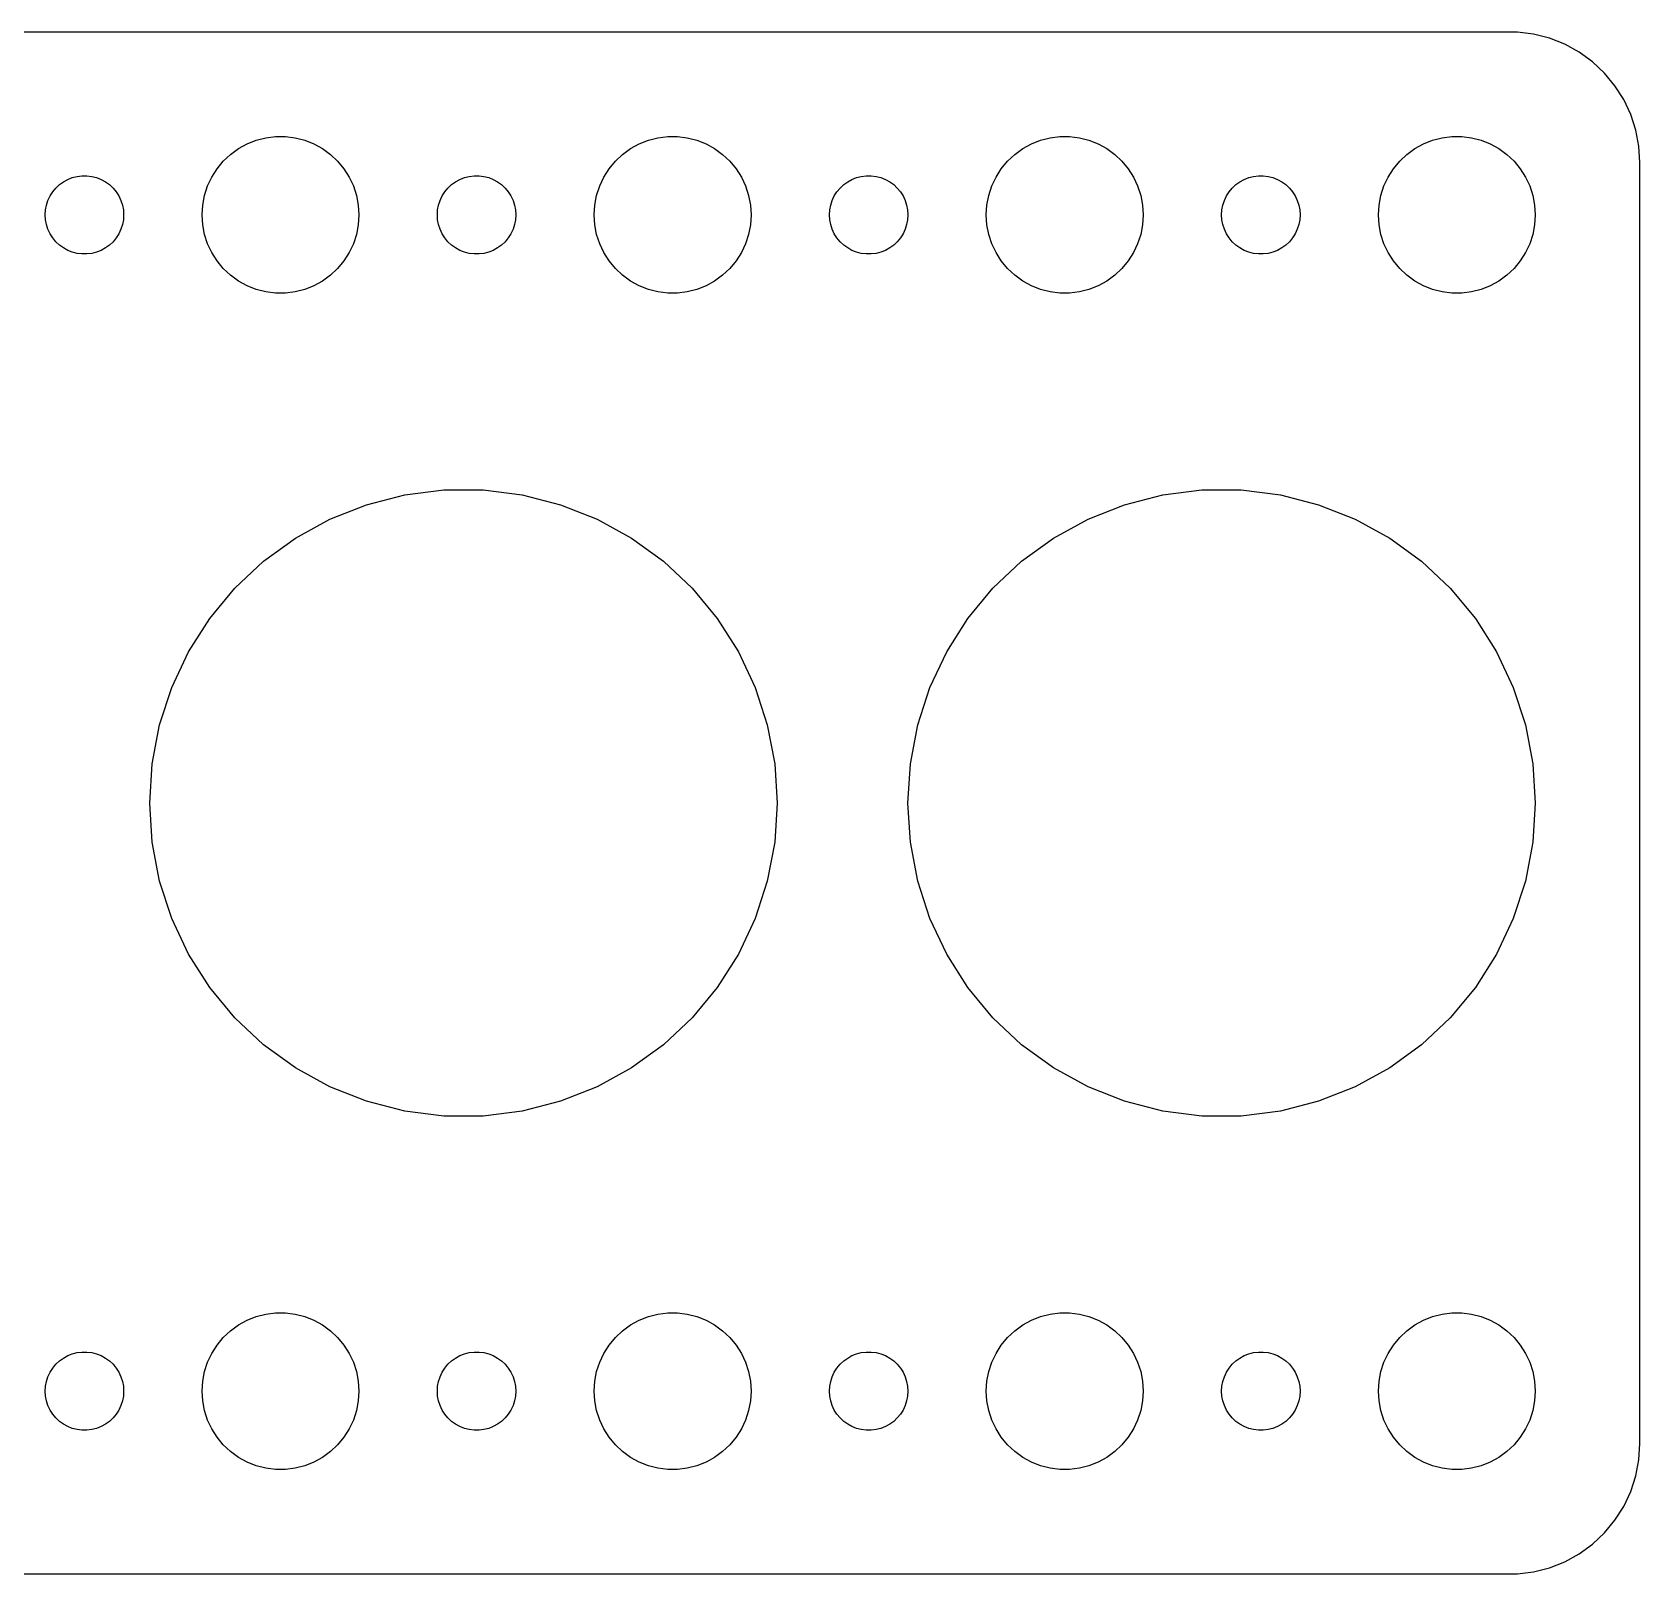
# Model space of a CAD drawing. Header units: metres. Extents: x -60 to 60, y 40 to 98.
# Drawn here: x -2 to 59.5, y 39.5 to 98.5 of the extents above; entities that cross this region are included whole.
import ezdxf

# ---------------------------------------------------------------- set-up
doc = ezdxf.new("R2010")
doc.units = ezdxf.units.M

msp = doc.modelspace()

# ---------------------------------------------------------------- linework, layer by layer
for p, q in [((54.8139, 98.4901), (-54.8139, 98.4901)), ((55.4369, 98.4114), (54.8139, 98.4901)), ((56.0451, 98.2553), (55.4369, 98.4114)), ((56.6289, 98.0241), (56.0451, 98.2553)), ((57.1791, 97.7216), (56.6289, 98.0241)), ((57.6871, 97.3526), (57.1791, 97.7216)), ((58.1448, 96.9227), (57.6871, 97.3526)), ((58.5451, 96.4389), (58.1448, 96.9227)), ((58.8815, 95.9088), (58.5451, 96.4389)), ((59.1489, 95.3406), (58.8815, 95.9088)), ((59.3429, 94.7434), (59.1489, 95.3406)), ((59.4606, 94.1267), (59.3429, 94.7434)), ((5.89252, 94.033), (6.22266, 94.2145)), ((6.22266, 94.2145), (6.57294, 94.3532)), ((6.57294, 94.3532), (6.93785, 94.4469)), ((6.93785, 94.4469), (7.31161, 94.4941)), ((7.31161, 94.4941), (7.68837, 94.4941)), ((7.68837, 94.4941), (8.06213, 94.4469)), ((8.06213, 94.4469), (8.42705, 94.3532)), ((8.42705, 94.3532), (8.77733, 94.2145)), ((8.77733, 94.2145), (9.10747, 94.033)), ((20.8925, 94.033), (21.2227, 94.2145)), ((21.2227, 94.2145), (21.5729, 94.3532)), ((21.5729, 94.3532), (21.9379, 94.4469)), ((21.9379, 94.4469), (22.3116, 94.4941)), ((22.3116, 94.4941), (22.6884, 94.4941)), ((22.6884, 94.4941), (23.0621, 94.4469)), ((23.0621, 94.4469), (23.427, 94.3532)), ((23.427, 94.3532), (23.7773, 94.2145)), ((23.7773, 94.2145), (24.1075, 94.033)), ((35.8925, 94.033), (36.2227, 94.2145)), ((36.2227, 94.2145), (36.5729, 94.3532)), ((36.5729, 94.3532), (36.9379, 94.4469)), ((36.9379, 94.4469), (37.3116, 94.4941)), ((37.3116, 94.4941), (37.6884, 94.4941)), ((37.6884, 94.4941), (38.0621, 94.4469)), ((38.0621, 94.4469), (38.427, 94.3532)), ((38.427, 94.3532), (38.7773, 94.2145)), ((38.7773, 94.2145), (39.1075, 94.033)), ((50.8925, 94.033), (51.2227, 94.2145)), ((51.2227, 94.2145), (51.5729, 94.3532)), ((51.5729, 94.3532), (51.9379, 94.4469)), ((51.9379, 94.4469), (52.3116, 94.4941)), ((52.3116, 94.4941), (52.6884, 94.4941)), ((52.6884, 94.4941), (53.0621, 94.4469)), ((53.0621, 94.4469), (53.427, 94.3532)), ((53.427, 94.3532), (53.7773, 94.2145)), ((53.7773, 94.2145), (54.1075, 94.033)), ((59.5, 93.5), (59.4606, 94.1267)), ((5.07294, 93.2634), (5.31308, 93.5536)), ((5.31308, 93.5536), (5.58772, 93.8115)), ((5.58772, 93.8115), (5.89252, 94.033)), ((9.10747, 94.033), (9.41226, 93.8115)), ((9.41226, 93.8115), (9.6869, 93.5536)), ((9.6869, 93.5536), (9.92705, 93.2634)), ((20.0729, 93.2634), (20.3131, 93.5536)), ((20.3131, 93.5536), (20.5877, 93.8115)), ((20.5877, 93.8115), (20.8925, 94.033)), ((24.1075, 94.033), (24.4123, 93.8115)), ((24.4123, 93.8115), (24.6869, 93.5536)), ((24.6869, 93.5536), (24.927, 93.2634)), ((35.0729, 93.2634), (35.3131, 93.5536)), ((35.3131, 93.5536), (35.5877, 93.8115)), ((35.5877, 93.8115), (35.8925, 94.033)), ((39.1075, 94.033), (39.4123, 93.8115)), ((39.4123, 93.8115), (39.6869, 93.5536)), ((39.6869, 93.5536), (39.927, 93.2634)), ((50.0729, 93.2634), (50.3131, 93.5536)), ((50.3131, 93.5536), (50.5877, 93.8115)), ((50.5877, 93.8115), (50.8925, 94.033)), ((54.1075, 94.033), (54.4123, 93.8115)), ((54.4123, 93.8115), (54.6869, 93.5536)), ((54.6869, 93.5536), (54.927, 93.2634)), ((59.5, 44.5), (59.5, 93.5)), ((-0.63866, 92.8572), (-0.46352, 92.9266)), ((-0.46352, 92.9266), (-0.28107, 92.9734)), ((-0.28107, 92.9734), (-0.09418, 92.997)), ((-0.09418, 92.997), (0.09418, 92.997)), ((0.09418, 92.997), (0.28107, 92.9734)), ((0.28107, 92.9734), (0.46352, 92.9266)), ((0.46352, 92.9266), (0.63866, 92.8572)), ((4.71066, 92.6044), (4.87108, 92.9453)), ((4.87108, 92.9453), (5.07294, 93.2634)), ((9.92705, 93.2634), (10.1289, 92.9453)), ((10.1289, 92.9453), (10.2893, 92.6044)), ((14.3613, 92.8572), (14.5365, 92.9266)), ((14.5365, 92.9266), (14.7189, 92.9734)), ((14.7189, 92.9734), (14.9058, 92.997)), ((14.9058, 92.997), (15.0942, 92.997)), ((15.0942, 92.997), (15.2811, 92.9734)), ((15.2811, 92.9734), (15.4635, 92.9266)), ((15.4635, 92.9266), (15.6387, 92.8572)), ((19.7107, 92.6044), (19.8711, 92.9453)), ((19.8711, 92.9453), (20.0729, 93.2634)), ((24.927, 93.2634), (25.1289, 92.9453)), ((25.1289, 92.9453), (25.2893, 92.6044)), ((29.3613, 92.8572), (29.5365, 92.9266)), ((29.5365, 92.9266), (29.7189, 92.9734)), ((29.7189, 92.9734), (29.9058, 92.997)), ((29.9058, 92.997), (30.0942, 92.997)), ((30.0942, 92.997), (30.2811, 92.9734)), ((30.2811, 92.9734), (30.4635, 92.9266)), ((30.4635, 92.9266), (30.6387, 92.8572)), ((34.7107, 92.6044), (34.8711, 92.9453)), ((34.8711, 92.9453), (35.0729, 93.2634)), ((39.927, 93.2634), (40.1289, 92.9453)), ((40.1289, 92.9453), (40.2893, 92.6044)), ((44.3613, 92.8572), (44.5365, 92.9266)), ((44.5365, 92.9266), (44.7189, 92.9734)), ((44.7189, 92.9734), (44.9058, 92.997)), ((44.9058, 92.997), (45.0942, 92.997)), ((45.0942, 92.997), (45.2811, 92.9734)), ((45.2811, 92.9734), (45.4635, 92.9266)), ((45.4635, 92.9266), (45.6387, 92.8572)), ((49.7107, 92.6044), (49.8711, 92.9453)), ((49.8711, 92.9453), (50.0729, 93.2634)), ((54.927, 93.2634), (55.1289, 92.9453)), ((55.1289, 92.9453), (55.2893, 92.6044)), ((-1.31445, 92.2226), (-1.21352, 92.3817)), ((-1.21352, 92.3817), (-1.09344, 92.5268)), ((-1.09344, 92.5268), (-0.95613, 92.6558)), ((-0.95613, 92.6558), (-0.80373, 92.7665)), ((-0.80373, 92.7665), (-0.63866, 92.8572)), ((0.63866, 92.8572), (0.80373, 92.7665)), ((0.80373, 92.7665), (0.95613, 92.6558)), ((0.95613, 92.6558), (1.09344, 92.5268)), ((1.09344, 92.5268), (1.21352, 92.3817)), ((1.21352, 92.3817), (1.31445, 92.2226)), ((4.59424, 92.2461), (4.71066, 92.6044)), ((10.2893, 92.6044), (10.4057, 92.2461)), ((13.6855, 92.2226), (13.7865, 92.3817)), ((13.7865, 92.3817), (13.9065, 92.5268)), ((13.9065, 92.5268), (14.0439, 92.6558)), ((14.0439, 92.6558), (14.1963, 92.7665)), ((14.1963, 92.7665), (14.3613, 92.8572)), ((15.6387, 92.8572), (15.8037, 92.7665)), ((15.8037, 92.7665), (15.9561, 92.6558)), ((15.9561, 92.6558), (16.0934, 92.5268)), ((16.0934, 92.5268), (16.2135, 92.3817)), ((16.2135, 92.3817), (16.3145, 92.2226)), ((19.5942, 92.2461), (19.7107, 92.6044)), ((25.2893, 92.6044), (25.4057, 92.2461)), ((28.6855, 92.2226), (28.7865, 92.3817)), ((28.7865, 92.3817), (28.9065, 92.5268)), ((28.9065, 92.5268), (29.0439, 92.6558)), ((29.0439, 92.6558), (29.1963, 92.7665)), ((29.1963, 92.7665), (29.3613, 92.8572)), ((30.6387, 92.8572), (30.8037, 92.7665)), ((30.8037, 92.7665), (30.9561, 92.6558)), ((30.9561, 92.6558), (31.0934, 92.5268)), ((31.0934, 92.5268), (31.2135, 92.3817)), ((31.2135, 92.3817), (31.3145, 92.2226)), ((34.5942, 92.2461), (34.7107, 92.6044)), ((40.2893, 92.6044), (40.4057, 92.2461)), ((43.6855, 92.2226), (43.7865, 92.3817)), ((43.7865, 92.3817), (43.9065, 92.5268)), ((43.9065, 92.5268), (44.0439, 92.6558)), ((44.0439, 92.6558), (44.1963, 92.7665)), ((44.1963, 92.7665), (44.3613, 92.8572)), ((45.6387, 92.8572), (45.8037, 92.7665)), ((45.8037, 92.7665), (45.9561, 92.6558)), ((45.9561, 92.6558), (46.0934, 92.5268)), ((46.0934, 92.5268), (46.2135, 92.3817)), ((46.2135, 92.3817), (46.3145, 92.2226)), ((49.5942, 92.2461), (49.7107, 92.6044)), ((55.2893, 92.6044), (55.4057, 92.2461)), ((-1.5, 91.5), (-1.48816, 91.688)), ((-1.48816, 91.688), (-1.45287, 91.873)), ((-1.45287, 91.873), (-1.39465, 92.0522)), ((-1.39465, 92.0522), (-1.31445, 92.2226)), ((1.31445, 92.2226), (1.39465, 92.0522)), ((1.39465, 92.0522), (1.45287, 91.873)), ((1.45287, 91.873), (1.48816, 91.688)), ((1.48816, 91.688), (1.5, 91.5)), ((4.5, 91.5), (4.52365, 91.876)), ((4.52365, 91.876), (4.59424, 92.2461)), ((10.4057, 92.2461), (10.4763, 91.876)), ((10.4763, 91.876), (10.5, 91.5)), ((13.5, 91.5), (13.5118, 91.688)), ((13.5118, 91.688), (13.5471, 91.873)), ((13.5471, 91.873), (13.6053, 92.0522)), ((13.6053, 92.0522), (13.6855, 92.2226)), ((16.3145, 92.2226), (16.3947, 92.0522)), ((16.3947, 92.0522), (16.4529, 91.873)), ((16.4529, 91.873), (16.4882, 91.688)), ((16.4882, 91.688), (16.5, 91.5)), ((19.5, 91.5), (19.5237, 91.876)), ((19.5237, 91.876), (19.5942, 92.2461)), ((25.4057, 92.2461), (25.4763, 91.876)), ((25.4763, 91.876), (25.5, 91.5)), ((28.5, 91.5), (28.5118, 91.688)), ((28.5118, 91.688), (28.5471, 91.873)), ((28.5471, 91.873), (28.6053, 92.0522)), ((28.6053, 92.0522), (28.6855, 92.2226)), ((31.3145, 92.2226), (31.3947, 92.0522)), ((31.3947, 92.0522), (31.4529, 91.873)), ((31.4529, 91.873), (31.4882, 91.688)), ((31.4882, 91.688), (31.5, 91.5)), ((34.5, 91.5), (34.5237, 91.876)), ((34.5237, 91.876), (34.5942, 92.2461)), ((40.4057, 92.2461), (40.4763, 91.876)), ((40.4763, 91.876), (40.5, 91.5)), ((43.5, 91.5), (43.5118, 91.688)), ((43.5118, 91.688), (43.5471, 91.873)), ((43.5471, 91.873), (43.6053, 92.0522)), ((43.6053, 92.0522), (43.6855, 92.2226)), ((46.3145, 92.2226), (46.3947, 92.0522)), ((46.3947, 92.0522), (46.4529, 91.873)), ((46.4529, 91.873), (46.4882, 91.688)), ((46.4882, 91.688), (46.5, 91.5)), ((49.5, 91.5), (49.5237, 91.876)), ((49.5237, 91.876), (49.5942, 92.2461)), ((55.4057, 92.2461), (55.4763, 91.876)), ((55.4763, 91.876), (55.5, 91.5)), ((-1.48816, 91.312), (-1.5, 91.5)), ((-1.45287, 91.127), (-1.48816, 91.312)), ((-1.39465, 90.9478), (-1.45287, 91.127)), ((1.45287, 91.127), (1.39465, 90.9478)), ((1.48816, 91.312), (1.45287, 91.127)), ((1.5, 91.5), (1.48816, 91.312)), ((4.52365, 91.124), (4.5, 91.5)), ((4.59424, 90.7539), (4.52365, 91.124)), ((10.4763, 91.124), (10.4057, 90.7539)), ((10.5, 91.5), (10.4763, 91.124)), ((13.5118, 91.312), (13.5, 91.5)), ((13.5471, 91.127), (13.5118, 91.312)), ((13.6053, 90.9478), (13.5471, 91.127)), ((16.4529, 91.127), (16.3947, 90.9478)), ((16.4882, 91.312), (16.4529, 91.127)), ((16.5, 91.5), (16.4882, 91.312)), ((19.5237, 91.124), (19.5, 91.5)), ((19.5942, 90.7539), (19.5237, 91.124)), ((25.4763, 91.124), (25.4057, 90.7539)), ((25.5, 91.5), (25.4763, 91.124)), ((28.5118, 91.312), (28.5, 91.5)), ((28.5471, 91.127), (28.5118, 91.312)), ((28.6053, 90.9478), (28.5471, 91.127)), ((31.4529, 91.127), (31.3947, 90.9478)), ((31.4882, 91.312), (31.4529, 91.127)), ((31.5, 91.5), (31.4882, 91.312)), ((34.5237, 91.124), (34.5, 91.5)), ((34.5942, 90.7539), (34.5237, 91.124)), ((40.4763, 91.124), (40.4057, 90.7539)), ((40.5, 91.5), (40.4763, 91.124)), ((43.5118, 91.312), (43.5, 91.5)), ((43.5471, 91.127), (43.5118, 91.312)), ((43.6053, 90.9478), (43.5471, 91.127)), ((46.4529, 91.127), (46.3947, 90.9478)), ((46.4882, 91.312), (46.4529, 91.127)), ((46.5, 91.5), (46.4882, 91.312)), ((49.5237, 91.124), (49.5, 91.5)), ((49.5942, 90.7539), (49.5237, 91.124)), ((55.4763, 91.124), (55.4057, 90.7539)), ((55.5, 91.5), (55.4763, 91.124)), ((-1.31445, 90.7774), (-1.39465, 90.9478)), ((-1.21352, 90.6183), (-1.31445, 90.7774)), ((-1.09344, 90.4732), (-1.21352, 90.6183)), ((-0.95613, 90.3442), (-1.09344, 90.4732)), ((1.09344, 90.4732), (0.95613, 90.3442)), ((1.21352, 90.6183), (1.09344, 90.4732)), ((1.31445, 90.7774), (1.21352, 90.6183)), ((1.39465, 90.9478), (1.31445, 90.7774)), ((4.71066, 90.3956), (4.59424, 90.7539)), ((10.4057, 90.7539), (10.2893, 90.3956)), ((13.6855, 90.7774), (13.6053, 90.9478)), ((13.7865, 90.6183), (13.6855, 90.7774)), ((13.9065, 90.4732), (13.7865, 90.6183)), ((14.0439, 90.3442), (13.9065, 90.4732)), ((16.0934, 90.4732), (15.9561, 90.3442)), ((16.2135, 90.6183), (16.0934, 90.4732)), ((16.3145, 90.7774), (16.2135, 90.6183)), ((16.3947, 90.9478), (16.3145, 90.7774)), ((19.7107, 90.3956), (19.5942, 90.7539)), ((25.4057, 90.7539), (25.2893, 90.3956)), ((28.6855, 90.7774), (28.6053, 90.9478)), ((28.7865, 90.6183), (28.6855, 90.7774)), ((28.9065, 90.4732), (28.7865, 90.6183)), ((29.0439, 90.3442), (28.9065, 90.4732)), ((31.0934, 90.4732), (30.9561, 90.3442)), ((31.2135, 90.6183), (31.0934, 90.4732)), ((31.3145, 90.7774), (31.2135, 90.6183)), ((31.3947, 90.9478), (31.3145, 90.7774)), ((34.7107, 90.3956), (34.5942, 90.7539)), ((40.4057, 90.7539), (40.2893, 90.3956)), ((43.6855, 90.7774), (43.6053, 90.9478)), ((43.7865, 90.6183), (43.6855, 90.7774)), ((43.9065, 90.4732), (43.7865, 90.6183)), ((44.0439, 90.3442), (43.9065, 90.4732)), ((46.0934, 90.4732), (45.9561, 90.3442)), ((46.2135, 90.6183), (46.0934, 90.4732)), ((46.3145, 90.7774), (46.2135, 90.6183)), ((46.3947, 90.9478), (46.3145, 90.7774)), ((49.7107, 90.3956), (49.5942, 90.7539)), ((55.4057, 90.7539), (55.2893, 90.3956)), ((-0.80373, 90.2335), (-0.95613, 90.3442)), ((-0.63866, 90.1427), (-0.80373, 90.2335)), ((-0.46352, 90.0734), (-0.63866, 90.1427)), ((-0.28107, 90.0266), (-0.46352, 90.0734)), ((-0.09418, 90.003), (-0.28107, 90.0266)), ((0.09418, 90.003), (-0.09418, 90.003)), ((0.28107, 90.0266), (0.09418, 90.003)), ((0.46352, 90.0734), (0.28107, 90.0266)), ((0.63866, 90.1427), (0.46352, 90.0734)), ((0.80373, 90.2335), (0.63866, 90.1427)), ((0.95613, 90.3442), (0.80373, 90.2335)), ((4.87108, 90.0547), (4.71066, 90.3956)), ((5.07294, 89.7366), (4.87108, 90.0547)), ((10.1289, 90.0547), (9.92705, 89.7366)), ((10.2893, 90.3956), (10.1289, 90.0547)), ((14.1963, 90.2335), (14.0439, 90.3442)), ((14.3613, 90.1427), (14.1963, 90.2335)), ((14.5365, 90.0734), (14.3613, 90.1427)), ((14.7189, 90.0266), (14.5365, 90.0734)), ((14.9058, 90.003), (14.7189, 90.0266)), ((15.0942, 90.003), (14.9058, 90.003)), ((15.2811, 90.0266), (15.0942, 90.003)), ((15.4635, 90.0734), (15.2811, 90.0266)), ((15.6387, 90.1427), (15.4635, 90.0734)), ((15.8037, 90.2335), (15.6387, 90.1427)), ((15.9561, 90.3442), (15.8037, 90.2335)), ((19.8711, 90.0547), (19.7107, 90.3956)), ((20.0729, 89.7366), (19.8711, 90.0547)), ((25.1289, 90.0547), (24.927, 89.7366)), ((25.2893, 90.3956), (25.1289, 90.0547)), ((29.1963, 90.2335), (29.0439, 90.3442)), ((29.3613, 90.1427), (29.1963, 90.2335)), ((29.5365, 90.0734), (29.3613, 90.1427)), ((29.7189, 90.0266), (29.5365, 90.0734)), ((29.9058, 90.003), (29.7189, 90.0266)), ((30.0942, 90.003), (29.9058, 90.003)), ((30.2811, 90.0266), (30.0942, 90.003)), ((30.4635, 90.0734), (30.2811, 90.0266)), ((30.6387, 90.1427), (30.4635, 90.0734)), ((30.8037, 90.2335), (30.6387, 90.1427)), ((30.9561, 90.3442), (30.8037, 90.2335)), ((34.8711, 90.0547), (34.7107, 90.3956)), ((35.0729, 89.7366), (34.8711, 90.0547)), ((40.1289, 90.0547), (39.927, 89.7366)), ((40.2893, 90.3956), (40.1289, 90.0547)), ((44.1963, 90.2335), (44.0439, 90.3442)), ((44.3613, 90.1427), (44.1963, 90.2335)), ((44.5365, 90.0734), (44.3613, 90.1427)), ((44.7189, 90.0266), (44.5365, 90.0734)), ((44.9058, 90.003), (44.7189, 90.0266)), ((45.0942, 90.003), (44.9058, 90.003)), ((45.2811, 90.0266), (45.0942, 90.003)), ((45.4635, 90.0734), (45.2811, 90.0266)), ((45.6387, 90.1427), (45.4635, 90.0734)), ((45.8037, 90.2335), (45.6387, 90.1427)), ((45.9561, 90.3442), (45.8037, 90.2335)), ((49.8711, 90.0547), (49.7107, 90.3956)), ((50.0729, 89.7366), (49.8711, 90.0547)), ((55.1289, 90.0547), (54.927, 89.7366)), ((55.2893, 90.3956), (55.1289, 90.0547)), ((5.31308, 89.4464), (5.07294, 89.7366)), ((5.58772, 89.1884), (5.31308, 89.4464)), ((5.89252, 88.967), (5.58772, 89.1884)), ((9.41226, 89.1884), (9.10747, 88.967)), ((9.6869, 89.4464), (9.41226, 89.1884)), ((9.92705, 89.7366), (9.6869, 89.4464)), ((20.3131, 89.4464), (20.0729, 89.7366)), ((20.5877, 89.1884), (20.3131, 89.4464)), ((20.8925, 88.967), (20.5877, 89.1884)), ((24.4123, 89.1884), (24.1075, 88.967)), ((24.6869, 89.4464), (24.4123, 89.1884)), ((24.927, 89.7366), (24.6869, 89.4464)), ((35.3131, 89.4464), (35.0729, 89.7366)), ((35.5877, 89.1884), (35.3131, 89.4464)), ((35.8925, 88.967), (35.5877, 89.1884)), ((39.4123, 89.1884), (39.1075, 88.967)), ((39.6869, 89.4464), (39.4123, 89.1884)), ((39.927, 89.7366), (39.6869, 89.4464)), ((50.3131, 89.4464), (50.0729, 89.7366)), ((50.5877, 89.1884), (50.3131, 89.4464)), ((50.8925, 88.967), (50.5877, 89.1884)), ((54.4123, 89.1884), (54.1075, 88.967)), ((54.6869, 89.4464), (54.4123, 89.1884)), ((54.927, 89.7366), (54.6869, 89.4464)), ((6.22266, 88.7855), (5.89252, 88.967)), ((6.57294, 88.6468), (6.22266, 88.7855)), ((6.93785, 88.5531), (6.57294, 88.6468)), ((8.42705, 88.6468), (8.06213, 88.5531)), ((8.77733, 88.7855), (8.42705, 88.6468)), ((9.10747, 88.967), (8.77733, 88.7855)), ((21.2227, 88.7855), (20.8925, 88.967)), ((21.5729, 88.6468), (21.2227, 88.7855)), ((21.9379, 88.5531), (21.5729, 88.6468)), ((23.427, 88.6468), (23.0621, 88.5531)), ((23.7773, 88.7855), (23.427, 88.6468)), ((24.1075, 88.967), (23.7773, 88.7855)), ((36.2227, 88.7855), (35.8925, 88.967)), ((36.5729, 88.6468), (36.2227, 88.7855)), ((36.9379, 88.5531), (36.5729, 88.6468)), ((38.427, 88.6468), (38.0621, 88.5531)), ((38.7773, 88.7855), (38.427, 88.6468)), ((39.1075, 88.967), (38.7773, 88.7855)), ((51.2227, 88.7855), (50.8925, 88.967)), ((51.5729, 88.6468), (51.2227, 88.7855)), ((51.9379, 88.5531), (51.5729, 88.6468)), ((53.427, 88.6468), (53.0621, 88.5531)), ((53.7773, 88.7855), (53.427, 88.6468)), ((54.1075, 88.967), (53.7773, 88.7855)), ((7.31161, 88.5059), (6.93785, 88.5531)), ((7.68837, 88.5059), (7.31161, 88.5059)), ((8.06213, 88.5531), (7.68837, 88.5059)), ((22.3116, 88.5059), (21.9379, 88.5531)), ((22.6884, 88.5059), (22.3116, 88.5059)), ((23.0621, 88.5531), (22.6884, 88.5059)), ((37.3116, 88.5059), (36.9379, 88.5531)), ((37.6884, 88.5059), (37.3116, 88.5059)), ((38.0621, 88.5531), (37.6884, 88.5059)), ((52.3116, 88.5059), (51.9379, 88.5531)), ((52.6884, 88.5059), (52.3116, 88.5059)), ((53.0621, 88.5531), (52.6884, 88.5059)), ((10.7918, 80.4127), (12.2514, 80.7874)), ((12.2514, 80.7874), (13.7465, 80.9763)), ((13.7465, 80.9763), (15.2535, 80.9763)), ((15.2535, 80.9763), (16.7486, 80.7874)), ((16.7486, 80.7874), (18.2082, 80.4127)), ((39.7918, 80.4127), (41.2514, 80.7874)), ((41.2514, 80.7874), (42.7465, 80.9763)), ((42.7465, 80.9763), (44.2535, 80.9763)), ((44.2535, 80.9763), (45.7486, 80.7874)), ((45.7486, 80.7874), (47.2082, 80.4127)), ((9.39064, 79.8579), (10.7918, 80.4127)), ((18.2082, 80.4127), (19.6093, 79.8579)), ((38.3906, 79.8579), (39.7918, 80.4127)), ((47.2082, 80.4127), (48.6093, 79.8579)), ((8.07007, 79.1319), (9.39064, 79.8579)), ((19.6093, 79.8579), (20.9299, 79.1319)), ((37.0701, 79.1319), (38.3906, 79.8579)), ((48.6093, 79.8579), (49.9299, 79.1319)), ((6.85091, 78.2462), (8.07007, 79.1319)), ((20.9299, 79.1319), (22.1491, 78.2462)), ((35.8509, 78.2462), (37.0701, 79.1319)), ((49.9299, 79.1319), (51.1491, 78.2462)), ((5.75237, 77.2146), (6.85091, 78.2462)), ((22.1491, 78.2462), (23.2476, 77.2146)), ((34.7524, 77.2146), (35.8509, 78.2462)), ((51.1491, 78.2462), (52.2476, 77.2146)), ((4.79179, 76.0534), (5.75237, 77.2146)), ((23.2476, 77.2146), (24.2082, 76.0534)), ((33.7918, 76.0534), (34.7524, 77.2146)), ((52.2476, 77.2146), (53.2082, 76.0534)), ((3.98431, 74.781), (4.79179, 76.0534)), ((24.2082, 76.0534), (25.0157, 74.781)), ((32.9843, 74.781), (33.7918, 76.0534)), ((53.2082, 76.0534), (54.0157, 74.781)), ((3.34268, 73.4175), (3.98431, 74.781)), ((25.0157, 74.781), (25.6573, 73.4175)), ((32.3427, 73.4175), (32.9843, 74.781)), ((54.0157, 74.781), (54.6573, 73.4175)), ((2.877, 71.9843), (3.34268, 73.4175)), ((25.6573, 73.4175), (26.123, 71.9843)), ((31.877, 71.9843), (32.3427, 73.4175)), ((54.6573, 73.4175), (55.123, 71.9843)), ((2.59462, 70.504), (2.877, 71.9843)), ((26.123, 71.9843), (26.4054, 70.504)), ((31.5946, 70.504), (31.877, 71.9843)), ((55.123, 71.9843), (55.4054, 70.504)), ((2.5, 69), (2.59462, 70.504)), ((26.4054, 70.504), (26.5, 69)), ((31.5, 69), (31.5946, 70.504)), ((55.4054, 70.504), (55.5, 69)), ((2.59462, 67.496), (2.5, 69)), ((26.5, 69), (26.4054, 67.496)), ((31.5946, 67.496), (31.5, 69)), ((55.5, 69), (55.4054, 67.496)), ((2.877, 66.0157), (2.59462, 67.496)), ((26.4054, 67.496), (26.123, 66.0157)), ((31.877, 66.0157), (31.5946, 67.496)), ((55.4054, 67.496), (55.123, 66.0157)), ((3.34268, 64.5825), (2.877, 66.0157)), ((26.123, 66.0157), (25.6573, 64.5825)), ((32.3427, 64.5825), (31.877, 66.0157)), ((55.123, 66.0157), (54.6573, 64.5825)), ((3.98431, 63.219), (3.34268, 64.5825)), ((25.6573, 64.5825), (25.0157, 63.219)), ((32.9843, 63.219), (32.3427, 64.5825)), ((54.6573, 64.5825), (54.0157, 63.219)), ((4.79179, 61.9466), (3.98431, 63.219)), ((25.0157, 63.219), (24.2082, 61.9466)), ((33.7918, 61.9466), (32.9843, 63.219)), ((54.0157, 63.219), (53.2082, 61.9466)), ((5.75237, 60.7854), (4.79179, 61.9466)), ((24.2082, 61.9466), (23.2476, 60.7854)), ((34.7524, 60.7854), (33.7918, 61.9466)), ((53.2082, 61.9466), (52.2476, 60.7854)), ((6.85091, 59.7538), (5.75237, 60.7854)), ((23.2476, 60.7854), (22.1491, 59.7538)), ((35.8509, 59.7538), (34.7524, 60.7854)), ((52.2476, 60.7854), (51.1491, 59.7538)), ((8.07007, 58.8681), (6.85091, 59.7538)), ((22.1491, 59.7538), (20.9299, 58.8681)), ((37.0701, 58.8681), (35.8509, 59.7538)), ((51.1491, 59.7538), (49.9299, 58.8681)), ((9.39064, 58.1421), (8.07007, 58.8681)), ((20.9299, 58.8681), (19.6093, 58.1421)), ((38.3906, 58.1421), (37.0701, 58.8681)), ((49.9299, 58.8681), (48.6093, 58.1421)), ((10.7918, 57.5873), (9.39064, 58.1421)), ((19.6093, 58.1421), (18.2082, 57.5873)), ((39.7918, 57.5873), (38.3906, 58.1421)), ((48.6093, 58.1421), (47.2082, 57.5873)), ((12.2514, 57.2126), (10.7918, 57.5873)), ((13.7465, 57.0237), (12.2514, 57.2126)), ((16.7486, 57.2126), (15.2535, 57.0237)), ((18.2082, 57.5873), (16.7486, 57.2126)), ((41.2514, 57.2126), (39.7918, 57.5873)), ((42.7465, 57.0237), (41.2514, 57.2126)), ((45.7486, 57.2126), (44.2535, 57.0237)), ((47.2082, 57.5873), (45.7486, 57.2126)), ((15.2535, 57.0237), (13.7465, 57.0237)), ((44.2535, 57.0237), (42.7465, 57.0237)), ((5.89252, 49.033), (6.22266, 49.2145)), ((6.22266, 49.2145), (6.57294, 49.3532)), ((6.57294, 49.3532), (6.93785, 49.4469)), ((6.93785, 49.4469), (7.31161, 49.4941)), ((7.31161, 49.4941), (7.68837, 49.4941)), ((7.68837, 49.4941), (8.06213, 49.4469)), ((8.06213, 49.4469), (8.42705, 49.3532)), ((8.42705, 49.3532), (8.77733, 49.2145)), ((8.77733, 49.2145), (9.10747, 49.033)), ((20.8925, 49.033), (21.2227, 49.2145)), ((21.2227, 49.2145), (21.5729, 49.3532)), ((21.5729, 49.3532), (21.9379, 49.4469)), ((21.9379, 49.4469), (22.3116, 49.4941)), ((22.3116, 49.4941), (22.6884, 49.4941)), ((22.6884, 49.4941), (23.0621, 49.4469)), ((23.0621, 49.4469), (23.427, 49.3532)), ((23.427, 49.3532), (23.7773, 49.2145)), ((23.7773, 49.2145), (24.1075, 49.033)), ((35.8925, 49.033), (36.2227, 49.2145)), ((36.2227, 49.2145), (36.5729, 49.3532)), ((36.5729, 49.3532), (36.9379, 49.4469)), ((36.9379, 49.4469), (37.3116, 49.4941)), ((37.3116, 49.4941), (37.6884, 49.4941)), ((37.6884, 49.4941), (38.0621, 49.4469)), ((38.0621, 49.4469), (38.427, 49.3532)), ((38.427, 49.3532), (38.7773, 49.2145)), ((38.7773, 49.2145), (39.1075, 49.033)), ((50.8925, 49.033), (51.2227, 49.2145)), ((51.2227, 49.2145), (51.5729, 49.3532)), ((51.5729, 49.3532), (51.9379, 49.4469)), ((51.9379, 49.4469), (52.3116, 49.4941)), ((52.3116, 49.4941), (52.6884, 49.4941)), ((52.6884, 49.4941), (53.0621, 49.4469)), ((53.0621, 49.4469), (53.427, 49.3532)), ((53.427, 49.3532), (53.7773, 49.2145)), ((53.7773, 49.2145), (54.1075, 49.033)), ((5.31308, 48.5536), (5.58772, 48.8116)), ((5.58772, 48.8116), (5.89252, 49.033)), ((9.10747, 49.033), (9.41226, 48.8116)), ((9.41226, 48.8116), (9.6869, 48.5536)), ((20.3131, 48.5536), (20.5877, 48.8116)), ((20.5877, 48.8116), (20.8925, 49.033)), ((24.1075, 49.033), (24.4123, 48.8116)), ((24.4123, 48.8116), (24.6869, 48.5536)), ((35.3131, 48.5536), (35.5877, 48.8116)), ((35.5877, 48.8116), (35.8925, 49.033)), ((39.1075, 49.033), (39.4123, 48.8116)), ((39.4123, 48.8116), (39.6869, 48.5536)), ((50.3131, 48.5536), (50.5877, 48.8116)), ((50.5877, 48.8116), (50.8925, 49.033)), ((54.1075, 49.033), (54.4123, 48.8116)), ((54.4123, 48.8116), (54.6869, 48.5536)), ((-0.46352, 47.9266), (-0.28107, 47.9734)), ((-0.28107, 47.9734), (-0.09418, 47.997)), ((-0.09418, 47.997), (0.09418, 47.997)), ((0.09418, 47.997), (0.28107, 47.9734)), ((0.28107, 47.9734), (0.46352, 47.9266)), ((4.87108, 47.9453), (5.07294, 48.2634)), ((5.07294, 48.2634), (5.31308, 48.5536)), ((9.6869, 48.5536), (9.92705, 48.2634)), ((9.92705, 48.2634), (10.1289, 47.9453)), ((14.5365, 47.9266), (14.7189, 47.9734)), ((14.7189, 47.9734), (14.9058, 47.997)), ((14.9058, 47.997), (15.0942, 47.997)), ((15.0942, 47.997), (15.2811, 47.9734)), ((15.2811, 47.9734), (15.4635, 47.9266)), ((19.8711, 47.9453), (20.0729, 48.2634)), ((20.0729, 48.2634), (20.3131, 48.5536)), ((24.6869, 48.5536), (24.927, 48.2634)), ((24.927, 48.2634), (25.1289, 47.9453)), ((29.5365, 47.9266), (29.7189, 47.9734)), ((29.7189, 47.9734), (29.9058, 47.997)), ((29.9058, 47.997), (30.0942, 47.997)), ((30.0942, 47.997), (30.2811, 47.9734)), ((30.2811, 47.9734), (30.4635, 47.9266)), ((34.8711, 47.9453), (35.0729, 48.2634)), ((35.0729, 48.2634), (35.3131, 48.5536)), ((39.6869, 48.5536), (39.927, 48.2634)), ((39.927, 48.2634), (40.1289, 47.9453)), ((44.5365, 47.9266), (44.7189, 47.9734)), ((44.7189, 47.9734), (44.9058, 47.997)), ((44.9058, 47.997), (45.0942, 47.997)), ((45.0942, 47.997), (45.2811, 47.9734)), ((45.2811, 47.9734), (45.4635, 47.9266)), ((49.8711, 47.9453), (50.0729, 48.2634)), ((50.0729, 48.2634), (50.3131, 48.5536)), ((54.6869, 48.5536), (54.927, 48.2634)), ((54.927, 48.2634), (55.1289, 47.9453)), ((-1.31445, 47.2226), (-1.21352, 47.3817)), ((-1.21352, 47.3817), (-1.09344, 47.5268)), ((-1.09344, 47.5268), (-0.95613, 47.6558)), ((-0.95613, 47.6558), (-0.80373, 47.7665)), ((-0.80373, 47.7665), (-0.63866, 47.8573)), ((-0.63866, 47.8573), (-0.46352, 47.9266)), ((0.46352, 47.9266), (0.63866, 47.8573)), ((0.63866, 47.8573), (0.80373, 47.7665)), ((0.80373, 47.7665), (0.95613, 47.6558)), ((0.95613, 47.6558), (1.09344, 47.5268)), ((1.09344, 47.5268), (1.21352, 47.3817)), ((1.21352, 47.3817), (1.31445, 47.2226)), ((4.59424, 47.2461), (4.71066, 47.6044)), ((4.71066, 47.6044), (4.87108, 47.9453)), ((10.1289, 47.9453), (10.2893, 47.6044)), ((10.2893, 47.6044), (10.4057, 47.2461)), ((13.6855, 47.2226), (13.7865, 47.3817)), ((13.7865, 47.3817), (13.9065, 47.5268)), ((13.9065, 47.5268), (14.0439, 47.6558)), ((14.0439, 47.6558), (14.1963, 47.7665)), ((14.1963, 47.7665), (14.3613, 47.8573)), ((14.3613, 47.8573), (14.5365, 47.9266)), ((15.4635, 47.9266), (15.6387, 47.8573)), ((15.6387, 47.8573), (15.8037, 47.7665)), ((15.8037, 47.7665), (15.9561, 47.6558)), ((15.9561, 47.6558), (16.0934, 47.5268)), ((16.0934, 47.5268), (16.2135, 47.3817)), ((16.2135, 47.3817), (16.3145, 47.2226)), ((19.5942, 47.2461), (19.7107, 47.6044)), ((19.7107, 47.6044), (19.8711, 47.9453)), ((25.1289, 47.9453), (25.2893, 47.6044)), ((25.2893, 47.6044), (25.4057, 47.2461)), ((28.6855, 47.2226), (28.7865, 47.3817)), ((28.7865, 47.3817), (28.9065, 47.5268)), ((28.9065, 47.5268), (29.0439, 47.6558)), ((29.0439, 47.6558), (29.1963, 47.7665)), ((29.1963, 47.7665), (29.3613, 47.8573)), ((29.3613, 47.8573), (29.5365, 47.9266)), ((30.4635, 47.9266), (30.6387, 47.8573)), ((30.6387, 47.8573), (30.8037, 47.7665)), ((30.8037, 47.7665), (30.9561, 47.6558)), ((30.9561, 47.6558), (31.0934, 47.5268)), ((31.0934, 47.5268), (31.2135, 47.3817)), ((31.2135, 47.3817), (31.3145, 47.2226)), ((34.5942, 47.2461), (34.7107, 47.6044)), ((34.7107, 47.6044), (34.8711, 47.9453)), ((40.1289, 47.9453), (40.2893, 47.6044)), ((40.2893, 47.6044), (40.4057, 47.2461)), ((43.6855, 47.2226), (43.7865, 47.3817)), ((43.7865, 47.3817), (43.9065, 47.5268)), ((43.9065, 47.5268), (44.0439, 47.6558)), ((44.0439, 47.6558), (44.1963, 47.7665)), ((44.1963, 47.7665), (44.3613, 47.8573)), ((44.3613, 47.8573), (44.5365, 47.9266)), ((45.4635, 47.9266), (45.6387, 47.8573)), ((45.6387, 47.8573), (45.8037, 47.7665)), ((45.8037, 47.7665), (45.9561, 47.6558)), ((45.9561, 47.6558), (46.0934, 47.5268)), ((46.0934, 47.5268), (46.2135, 47.3817)), ((46.2135, 47.3817), (46.3145, 47.2226)), ((49.5942, 47.2461), (49.7107, 47.6044)), ((49.7107, 47.6044), (49.8711, 47.9453)), ((55.1289, 47.9453), (55.2893, 47.6044)), ((55.2893, 47.6044), (55.4057, 47.2461)), ((-1.48816, 46.688), (-1.45287, 46.873)), ((-1.45287, 46.873), (-1.39465, 47.0522)), ((-1.39465, 47.0522), (-1.31445, 47.2226)), ((1.31445, 47.2226), (1.39465, 47.0522)), ((1.39465, 47.0522), (1.45287, 46.873)), ((1.45287, 46.873), (1.48816, 46.688)), ((4.5, 46.5), (4.52365, 46.876)), ((4.52365, 46.876), (4.59424, 47.2461)), ((10.4057, 47.2461), (10.4763, 46.876)), ((10.4763, 46.876), (10.5, 46.5)), ((13.5118, 46.688), (13.5471, 46.873)), ((13.5471, 46.873), (13.6053, 47.0522)), ((13.6053, 47.0522), (13.6855, 47.2226)), ((16.3145, 47.2226), (16.3947, 47.0522)), ((16.3947, 47.0522), (16.4529, 46.873)), ((16.4529, 46.873), (16.4882, 46.688)), ((19.5, 46.5), (19.5237, 46.876)), ((19.5237, 46.876), (19.5942, 47.2461)), ((25.4057, 47.2461), (25.4763, 46.876)), ((25.4763, 46.876), (25.5, 46.5)), ((28.5118, 46.688), (28.5471, 46.873)), ((28.5471, 46.873), (28.6053, 47.0522)), ((28.6053, 47.0522), (28.6855, 47.2226)), ((31.3145, 47.2226), (31.3947, 47.0522)), ((31.3947, 47.0522), (31.4529, 46.873)), ((31.4529, 46.873), (31.4882, 46.688)), ((34.5, 46.5), (34.5237, 46.876)), ((34.5237, 46.876), (34.5942, 47.2461)), ((40.4057, 47.2461), (40.4763, 46.876)), ((40.4763, 46.876), (40.5, 46.5)), ((43.5118, 46.688), (43.5471, 46.873)), ((43.5471, 46.873), (43.6053, 47.0522)), ((43.6053, 47.0522), (43.6855, 47.2226)), ((46.3145, 47.2226), (46.3947, 47.0522)), ((46.3947, 47.0522), (46.4529, 46.873)), ((46.4529, 46.873), (46.4882, 46.688)), ((49.5, 46.5), (49.5237, 46.876)), ((49.5237, 46.876), (49.5942, 47.2461)), ((55.4057, 47.2461), (55.4763, 46.876)), ((55.4763, 46.876), (55.5, 46.5)), ((-1.5, 46.5), (-1.48816, 46.688)), ((-1.48816, 46.312), (-1.5, 46.5)), ((-1.45287, 46.127), (-1.48816, 46.312)), ((-1.39465, 45.9478), (-1.45287, 46.127)), ((1.45287, 46.127), (1.39465, 45.9478)), ((1.48816, 46.312), (1.45287, 46.127)), ((1.48816, 46.688), (1.5, 46.5)), ((1.5, 46.5), (1.48816, 46.312)), ((4.52365, 46.124), (4.5, 46.5)), ((10.5, 46.5), (10.4763, 46.124)), ((13.5, 46.5), (13.5118, 46.688)), ((13.5118, 46.312), (13.5, 46.5)), ((13.5471, 46.127), (13.5118, 46.312)), ((13.6053, 45.9478), (13.5471, 46.127)), ((16.4529, 46.127), (16.3947, 45.9478)), ((16.4882, 46.312), (16.4529, 46.127)), ((16.4882, 46.688), (16.5, 46.5)), ((16.5, 46.5), (16.4882, 46.312)), ((19.5237, 46.124), (19.5, 46.5)), ((25.5, 46.5), (25.4763, 46.124)), ((28.5, 46.5), (28.5118, 46.688)), ((28.5118, 46.312), (28.5, 46.5)), ((28.5471, 46.127), (28.5118, 46.312)), ((28.6053, 45.9478), (28.5471, 46.127)), ((31.4529, 46.127), (31.3947, 45.9478)), ((31.4882, 46.312), (31.4529, 46.127)), ((31.4882, 46.688), (31.5, 46.5)), ((31.5, 46.5), (31.4882, 46.312)), ((34.5237, 46.124), (34.5, 46.5)), ((40.5, 46.5), (40.4763, 46.124)), ((43.5, 46.5), (43.5118, 46.688)), ((43.5118, 46.312), (43.5, 46.5)), ((43.5471, 46.127), (43.5118, 46.312)), ((43.6053, 45.9478), (43.5471, 46.127)), ((46.4529, 46.127), (46.3947, 45.9478)), ((46.4882, 46.312), (46.4529, 46.127)), ((46.4882, 46.688), (46.5, 46.5)), ((46.5, 46.5), (46.4882, 46.312)), ((49.5237, 46.124), (49.5, 46.5)), ((55.5, 46.5), (55.4763, 46.124)), ((-1.31445, 45.7774), (-1.39465, 45.9478)), ((-1.21352, 45.6183), (-1.31445, 45.7774)), ((-1.09344, 45.4732), (-1.21352, 45.6183)), ((1.21352, 45.6183), (1.09344, 45.4732)), ((1.31445, 45.7774), (1.21352, 45.6183)), ((1.39465, 45.9478), (1.31445, 45.7774)), ((4.59424, 45.7539), (4.52365, 46.124)), ((4.71066, 45.3956), (4.59424, 45.7539)), ((10.4057, 45.7539), (10.2893, 45.3956)), ((10.4763, 46.124), (10.4057, 45.7539)), ((13.6855, 45.7774), (13.6053, 45.9478)), ((13.7865, 45.6183), (13.6855, 45.7774)), ((13.9065, 45.4732), (13.7865, 45.6183)), ((16.2135, 45.6183), (16.0934, 45.4732)), ((16.3145, 45.7774), (16.2135, 45.6183)), ((16.3947, 45.9478), (16.3145, 45.7774)), ((19.5942, 45.7539), (19.5237, 46.124)), ((19.7107, 45.3956), (19.5942, 45.7539)), ((25.4057, 45.7539), (25.2893, 45.3956)), ((25.4763, 46.124), (25.4057, 45.7539)), ((28.6855, 45.7774), (28.6053, 45.9478)), ((28.7865, 45.6183), (28.6855, 45.7774)), ((28.9065, 45.4732), (28.7865, 45.6183)), ((31.2135, 45.6183), (31.0934, 45.4732)), ((31.3145, 45.7774), (31.2135, 45.6183)), ((31.3947, 45.9478), (31.3145, 45.7774)), ((34.5942, 45.7539), (34.5237, 46.124)), ((34.7107, 45.3956), (34.5942, 45.7539)), ((40.4057, 45.7539), (40.2893, 45.3956)), ((40.4763, 46.124), (40.4057, 45.7539)), ((43.6855, 45.7774), (43.6053, 45.9478)), ((43.7865, 45.6183), (43.6855, 45.7774)), ((43.9065, 45.4732), (43.7865, 45.6183)), ((46.2135, 45.6183), (46.0934, 45.4732)), ((46.3145, 45.7774), (46.2135, 45.6183)), ((46.3947, 45.9478), (46.3145, 45.7774)), ((49.5942, 45.7539), (49.5237, 46.124)), ((49.7107, 45.3956), (49.5942, 45.7539)), ((55.4057, 45.7539), (55.2893, 45.3956)), ((55.4763, 46.124), (55.4057, 45.7539)), ((-0.95613, 45.3442), (-1.09344, 45.4732)), ((-0.80373, 45.2335), (-0.95613, 45.3442)), ((-0.63866, 45.1428), (-0.80373, 45.2335)), ((-0.46352, 45.0734), (-0.63866, 45.1428)), ((-0.28107, 45.0266), (-0.46352, 45.0734)), ((-0.09418, 45.003), (-0.28107, 45.0266)), ((0.09418, 45.003), (-0.09418, 45.003)), ((0.28107, 45.0266), (0.09418, 45.003)), ((0.46352, 45.0734), (0.28107, 45.0266)), ((0.63866, 45.1428), (0.46352, 45.0734)), ((0.80373, 45.2335), (0.63866, 45.1428)), ((0.95613, 45.3442), (0.80373, 45.2335)), ((1.09344, 45.4732), (0.95613, 45.3442)), ((4.87108, 45.0547), (4.71066, 45.3956)), ((5.07294, 44.7366), (4.87108, 45.0547)), ((10.1289, 45.0547), (9.92705, 44.7366)), ((10.2893, 45.3956), (10.1289, 45.0547)), ((14.0439, 45.3442), (13.9065, 45.4732)), ((14.1963, 45.2335), (14.0439, 45.3442)), ((14.3613, 45.1428), (14.1963, 45.2335)), ((14.5365, 45.0734), (14.3613, 45.1428)), ((14.7189, 45.0266), (14.5365, 45.0734)), ((14.9058, 45.003), (14.7189, 45.0266)), ((15.0942, 45.003), (14.9058, 45.003)), ((15.2811, 45.0266), (15.0942, 45.003)), ((15.4635, 45.0734), (15.2811, 45.0266)), ((15.6387, 45.1428), (15.4635, 45.0734)), ((15.8037, 45.2335), (15.6387, 45.1428)), ((15.9561, 45.3442), (15.8037, 45.2335)), ((16.0934, 45.4732), (15.9561, 45.3442)), ((19.8711, 45.0547), (19.7107, 45.3956)), ((20.0729, 44.7366), (19.8711, 45.0547)), ((25.1289, 45.0547), (24.927, 44.7366)), ((25.2893, 45.3956), (25.1289, 45.0547)), ((29.0439, 45.3442), (28.9065, 45.4732)), ((29.1963, 45.2335), (29.0439, 45.3442)), ((29.3613, 45.1428), (29.1963, 45.2335)), ((29.5365, 45.0734), (29.3613, 45.1428)), ((29.7189, 45.0266), (29.5365, 45.0734)), ((29.9058, 45.003), (29.7189, 45.0266)), ((30.0942, 45.003), (29.9058, 45.003)), ((30.2811, 45.0266), (30.0942, 45.003)), ((30.4635, 45.0734), (30.2811, 45.0266)), ((30.6387, 45.1428), (30.4635, 45.0734)), ((30.8037, 45.2335), (30.6387, 45.1428)), ((30.9561, 45.3442), (30.8037, 45.2335)), ((31.0934, 45.4732), (30.9561, 45.3442)), ((34.8711, 45.0547), (34.7107, 45.3956)), ((35.0729, 44.7366), (34.8711, 45.0547)), ((40.1289, 45.0547), (39.927, 44.7366)), ((40.2893, 45.3956), (40.1289, 45.0547)), ((44.0439, 45.3442), (43.9065, 45.4732)), ((44.1963, 45.2335), (44.0439, 45.3442)), ((44.3613, 45.1428), (44.1963, 45.2335)), ((44.5365, 45.0734), (44.3613, 45.1428)), ((44.7189, 45.0266), (44.5365, 45.0734)), ((44.9058, 45.003), (44.7189, 45.0266)), ((45.0942, 45.003), (44.9058, 45.003)), ((45.2811, 45.0266), (45.0942, 45.003)), ((45.4635, 45.0734), (45.2811, 45.0266)), ((45.6387, 45.1428), (45.4635, 45.0734)), ((45.8037, 45.2335), (45.6387, 45.1428)), ((45.9561, 45.3442), (45.8037, 45.2335)), ((46.0934, 45.4732), (45.9561, 45.3442)), ((49.8711, 45.0547), (49.7107, 45.3956)), ((50.0729, 44.7366), (49.8711, 45.0547)), ((55.1289, 45.0547), (54.927, 44.7366)), ((55.2893, 45.3956), (55.1289, 45.0547)), ((5.31308, 44.4464), (5.07294, 44.7366)), ((5.58772, 44.1885), (5.31308, 44.4464)), ((9.6869, 44.4464), (9.41226, 44.1885)), ((9.92705, 44.7366), (9.6869, 44.4464)), ((20.3131, 44.4464), (20.0729, 44.7366)), ((20.5877, 44.1885), (20.3131, 44.4464)), ((24.6869, 44.4464), (24.4123, 44.1885)), ((24.927, 44.7366), (24.6869, 44.4464)), ((35.3131, 44.4464), (35.0729, 44.7366)), ((35.5877, 44.1885), (35.3131, 44.4464)), ((39.6869, 44.4464), (39.4123, 44.1885)), ((39.927, 44.7366), (39.6869, 44.4464)), ((50.3131, 44.4464), (50.0729, 44.7366)), ((50.5877, 44.1885), (50.3131, 44.4464)), ((54.6869, 44.4464), (54.4123, 44.1885)), ((54.927, 44.7366), (54.6869, 44.4464)), ((59.4606, 43.8733), (59.5, 44.5)), ((5.89252, 43.967), (5.58772, 44.1885)), ((6.22266, 43.7855), (5.89252, 43.967)), ((6.57294, 43.6468), (6.22266, 43.7855)), ((8.77733, 43.7855), (8.42705, 43.6468)), ((9.10747, 43.967), (8.77733, 43.7855)), ((9.41226, 44.1885), (9.10747, 43.967)), ((20.8925, 43.967), (20.5877, 44.1885)), ((21.2227, 43.7855), (20.8925, 43.967)), ((21.5729, 43.6468), (21.2227, 43.7855)), ((23.7773, 43.7855), (23.427, 43.6468)), ((24.1075, 43.967), (23.7773, 43.7855)), ((24.4123, 44.1885), (24.1075, 43.967)), ((35.8925, 43.967), (35.5877, 44.1885)), ((36.2227, 43.7855), (35.8925, 43.967)), ((36.5729, 43.6468), (36.2227, 43.7855)), ((38.7773, 43.7855), (38.427, 43.6468)), ((39.1075, 43.967), (38.7773, 43.7855)), ((39.4123, 44.1885), (39.1075, 43.967)), ((50.8925, 43.967), (50.5877, 44.1885)), ((51.2227, 43.7855), (50.8925, 43.967)), ((51.5729, 43.6468), (51.2227, 43.7855)), ((53.7773, 43.7855), (53.427, 43.6468)), ((54.1075, 43.967), (53.7773, 43.7855)), ((54.4123, 44.1885), (54.1075, 43.967)), ((59.3429, 43.2566), (59.4606, 43.8733)), ((6.93785, 43.5531), (6.57294, 43.6468)), ((7.31161, 43.5059), (6.93785, 43.5531)), ((7.68837, 43.5059), (7.31161, 43.5059)), ((8.06213, 43.5531), (7.68837, 43.5059)), ((8.42705, 43.6468), (8.06213, 43.5531)), ((21.9379, 43.5531), (21.5729, 43.6468)), ((22.3116, 43.5059), (21.9379, 43.5531)), ((22.6884, 43.5059), (22.3116, 43.5059)), ((23.0621, 43.5531), (22.6884, 43.5059)), ((23.427, 43.6468), (23.0621, 43.5531)), ((36.9379, 43.5531), (36.5729, 43.6468)), ((37.3116, 43.5059), (36.9379, 43.5531)), ((37.6884, 43.5059), (37.3116, 43.5059)), ((38.0621, 43.5531), (37.6884, 43.5059)), ((38.427, 43.6468), (38.0621, 43.5531)), ((51.9379, 43.5531), (51.5729, 43.6468)), ((52.3116, 43.5059), (51.9379, 43.5531)), ((52.6884, 43.5059), (52.3116, 43.5059)), ((53.0621, 43.5531), (52.6884, 43.5059)), ((53.427, 43.6468), (53.0621, 43.5531)), ((59.1489, 42.6594), (59.3429, 43.2566)), ((58.8815, 42.0912), (59.1489, 42.6594)), ((58.5451, 41.5611), (58.8815, 42.0912)), ((58.1448, 41.0773), (58.5451, 41.5611)), ((57.1791, 40.2784), (57.6871, 40.6474)), ((57.6871, 40.6474), (58.1448, 41.0773)), ((56.0451, 39.7447), (56.6289, 39.9759)), ((56.6289, 39.9759), (57.1791, 40.2784)), ((-54.8139, 39.5099), (54.8139, 39.5099)), ((54.8139, 39.5099), (55.4369, 39.5886)), ((55.4369, 39.5886), (56.0451, 39.7447))]:
    msp.add_line(p, q)

doc.saveas('drawing.dxf')
